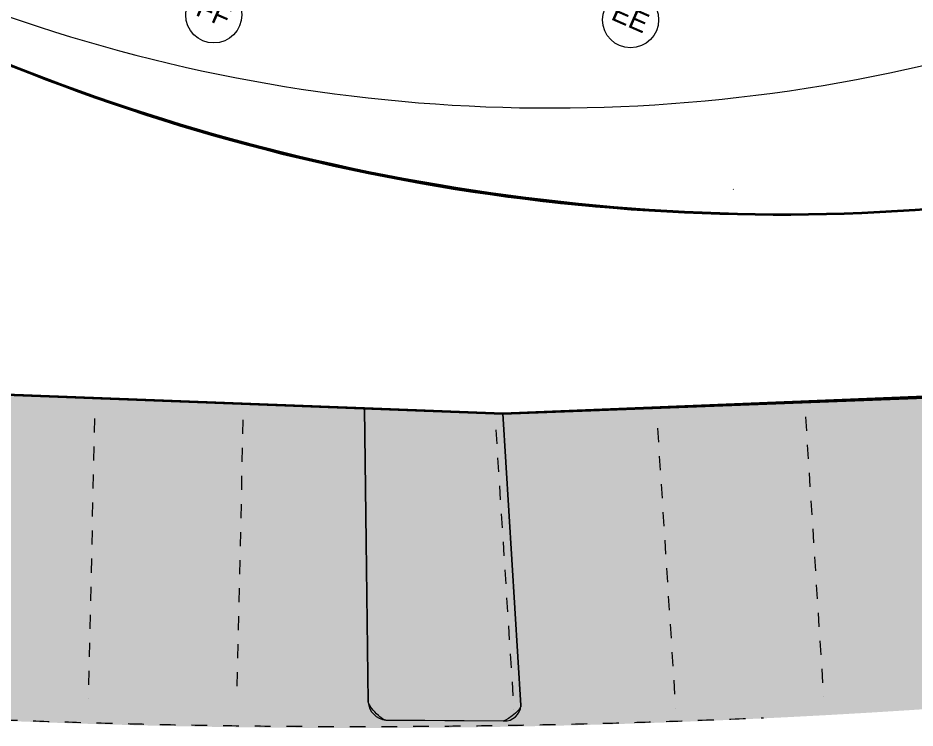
# Model space of a CAD drawing. Header units: millimetres. Extents: x -89663 to 74273, y -103666 to 18539.
# Drawn here: x -34212 to -18218, y -85438 to -72781 of the extents above; entities that cross this region are included whole.
import ezdxf
from ezdxf.enums import TextEntityAlignment as Align

# ---------------------------------------------------------------- set-up
doc = ezdxf.new("R2010")
doc.units = ezdxf.units.MM
doc.header["$MEASUREMENT"] = 0
for name, pattern in [('2-0_5', [500, 250, -250]), ('Dashed', [564.444447, 282.222223, -282.222223]), ('Double Dashed', [1093.611073, 529.166651, -211.666656, 141.111112, -211.666656])]:
    doc.linetypes.add(name, pattern=pattern)
for name, color, linetype, lineweight in [('A-20-M_Hard_Landscape-Phase 2_Pen_No__141', 255, 'Continuous', 0), ('G-10-P_Topo_Road_Pen_No__193', 7, 'Continuous', 18), ('New_A-25-M_Curtain_Wall_Pen_No__1', 7, 'Continuous', 13), ('New_A-40-M_Soft_Landscaping_P2_Pen_No__150', 7, 'Continuous', 0)]:
    doc.layers.add(name, color=color, linetype=linetype, lineweight=lineweight)
for name, color, linetype, lineweight, true_color in [('A-20-M_Hard_Landscape-Phase 2_Pen_No__148', 7, 'Continuous', 0, 0x444444), ('New_A-15-MG_Structural_Grid_Phase_2_Pen_No__222', 7, 'Continuous', 13, 0x65af33), ('New_A-20-M_Hard_Landscape-Phase 2_Pen_No__148', 7, 'Continuous', 0, 0x444444), ('New_A-20-M_Hard_Landscape_Pen_No__53', 7, 'Continuous', 35, 0x444444)]:
    doc.layers.add(name, color=color, linetype=linetype, lineweight=lineweight, true_color=true_color)
for name, color, linetype in [('New_A-15-MG_Structural_Grid_Phase_2', 7, 'Continuous'), ('New_A-20-M_Hard_Landscape', 7, 'Continuous'), ('New_A-40-M_Soft_Landscaping_P2', 7, 'Continuous')]:
    doc.layers.add(name, color=color, linetype=linetype)
doc.styles.add('GENERATED_STYLE_4', font='')
doc.styles.get('GENERATED_STYLE_4').set_extended_font_data('Swis721 BT')

# ---------------------------------------------------------------- blocks, each defined once
blk = doc.blocks.new('Mesh_1_1', base_point=(-63082, -84193))
at = {"layer": 'New_A-20-M_Hard_Landscape_Pen_No__53', "linetype": 'Continuous', "flags": 128}
blk.add_lwpolyline([(-50733, -76386), (-45824, -78214), (-47341, -83210), (-42635, -84612), (-39555, -84903), (-39305, -84920), (-38947, -84916), (-38862, -84907), (-38723, -84893), (-38496, -84609), (-37862, -79363), (-28034, -79739), (-25567, -79832), (-18043, -79529), (-15525, -79453), (-5629, -78359), (-3132, -77990), (6436, -76213), (6743, -76155), (10428, -73074), (12282, -68821)], dxfattribs=at)
blk = doc.blocks.new('Mesh_5_1', base_point=(-56629, -71821))
at = {"layer": 'New_A-20-M_Hard_Landscape_Pen_No__53', "linetype": 'Continuous', "flags": 128}
blk.add_lwpolyline([(-50733, -76386), (-45824, -78214), (-37862, -79363), (-25567, -79832), (-15525, -79453, 0.018331), (-5629, -78359), (-5812, -77015, 0.064555), (8111, -71322), (8167, -71195), (9811, -67453), (11682, -63197), (9115, -62078), (8603, -63254), (5946, -69348, -0.091986), (-14657, -75940), (-17579, -76161, -0.138824), (-37195, -72336, -0.171752), (-44779, -64647), (-44956, -64631), (-45034, -63133), (-45111, -61635), (-45188, -60137), (-45266, -58639), (-51572, -58964)], format="xyb", dxfattribs=at)
blk = doc.blocks.new('Mesh_13_1', base_point=(-28034, -79739))
at = {"layer": 'New_A-40-M_Soft_Landscaping_P2_Pen_No__150', "linetype": 'Continuous', "flags": 128}
blk.add_lwpolyline([(-28034, -79739), (-27966, -84974, 0.363224), (-27653, -85298), (-25551, -85312, 0.408832), (-25244, -85037), (-25567, -79832)], format="xyb", close=True, dxfattribs=at)
blk = doc.blocks.new('Mesh_30_1', base_point=(-28034, -79739))
at = {"layer": 'New_A-40-M_Soft_Landscaping_P2_Pen_No__150', "linetype": 'Continuous', "flags": 128}
blk.add_lwpolyline([(-28034, -79739), (-27966, -84974, 0.363224), (-27653, -85298), (-25551, -85312, 0.408832), (-25244, -85037), (-25567, -79832)], format="xyb", close=True, dxfattribs=at)
blk = doc.blocks.new('Mesh_33_1', base_point=(-40933, -67038))
at = {"layer": 'New_A-40-M_Soft_Landscaping_P2_Pen_No__150', "linetype": 'Continuous', "flags": 128}
blk.add_lwpolyline([(-40933, -67038, 0.320491), (-40901, -69853, 0.075053), (-37195, -72336, 0.135492), (-17581, -76160), (-17996, -70643, -0.183873), (-38080, -69688, -0.169448), (-40870, -67159, -0.091733)], format="xyb", close=True, dxfattribs=at)
blk = doc.blocks.new('Mesh_34_1', base_point=(-38055, -69699))
at = {"layer": 'New_A-40-M_Soft_Landscaping_P2_Pen_No__150', "linetype": 'Continuous', "flags": 128}
blk.add_lwpolyline([(-38055, -69699, -0.169694), (-40870, -67159, 0.334983), (-40169, -69895, 0.065126), (-36684, -71851, 0.165018), (-17774, -73560), (-17996, -70643, -0.183626)], format="xyb", close=True, dxfattribs=at)
blk = doc.blocks.new('Standard grid marker_8')
at = {"layer": 'New_A-15-MG_Structural_Grid_Phase_2_Pen_No__222', "linetype": 'Double Dashed'}
for p, q in [((2591, 0), (19605, 0)), ((2591, 0), (0, 0)), ((19605, 0), (22196, 0))]:
    blk.add_line(p, q, dxfattribs=at)
at = {"layer": 'New_A-15-MG_Structural_Grid_Phase_2_Pen_No__222', "linetype": 'Continuous'}
for centre in [(-500, 0), (22696, 0)]:
    blk.add_circle(centre, 500, dxfattribs=at)
at = {"layer": 'New_A-15-MG_Structural_Grid_Phase_2_Pen_No__222', "linetype": 'Double Dashed'}
for p in [(2591, 0), (2591, 0), (19605, 0), (19605, 0)]:
    blk.add_point(p, dxfattribs=at)
at = {"layer": 'New_A-15-MG_Structural_Grid_Phase_2_Pen_No__222', "style": 'GENERATED_STYLE_4'}
for tag, p in [('AC_MarkerText_1_0', (-500, 43)), ('AC_MarkerText_1_1', (22696, 43))]:
    blk.add_attdef(tag, text='', height=350, rotation=255.0108, dxfattribs=at).set_placement(p, align=Align.MIDDLE_CENTER)
blk = doc.blocks.new('Standard grid marker_9')
at = {"layer": 'New_A-15-MG_Structural_Grid_Phase_2_Pen_No__222', "linetype": 'Double Dashed'}
for p, q in [((2591, 0), (0, 0)), ((2591, 0), (19495, 0)), ((19495, 0), (22085, 0))]:
    blk.add_line(p, q, dxfattribs=at)
at = {"layer": 'New_A-15-MG_Structural_Grid_Phase_2_Pen_No__222', "linetype": 'Continuous'}
for centre in [(-500, 0), (22585, 0)]:
    blk.add_circle(centre, 500, dxfattribs=at)
at = {"layer": 'New_A-15-MG_Structural_Grid_Phase_2_Pen_No__222', "linetype": 'Double Dashed'}
for p in [(2591, 0), (2591, 0), (19495, 0), (19495, 0)]:
    blk.add_point(p, dxfattribs=at)
at = {"layer": 'New_A-15-MG_Structural_Grid_Phase_2_Pen_No__222', "style": 'GENERATED_STYLE_4'}
for tag, p in [('AC_MarkerText_1_0', (-500, 43)), ('AC_MarkerText_1_1', (22585, 43))]:
    blk.add_attdef(tag, text='', height=350, rotation=240.0028, dxfattribs=at).set_placement(p, align=Align.MIDDLE_CENTER)

msp = doc.modelspace()

# ---------------------------------------------------------------- hatches: boundary and pattern name
at = {"layer": 'A-20-M_Hard_Landscape-Phase 2_Pen_No__141', "linetype": 'Continuous'}
msp.add_hatch(color=256, dxfattribs=at).paths.add_polyline_path([(-37862.3, -79363), (-28034.2, -79739.2), (-25566.8, -79831.6), (-18043.5, -79529.2), (-15524.7, -79453.1), (-5629, -78358.9), (-3132.3, -77989.8), (6742.7, -76154.6), (9941.3, -79997.6), (7513.2, -81210.4, -0.0762528), (-38671.6, -85077.9)])

# ---------------------------------------------------------------- linework, layer by layer
at = {"layer": 'A-20-M_Hard_Landscape-Phase 2_Pen_No__148', "linetype": 'Dashed'}
msp.add_arc((-28150.7, 81508.7), 166918.6, 266.074937, 272.483626, dxfattribs=at)
at = {"layer": 'G-10-P_Topo_Road_Pen_No__193', "linetype": 'Continuous'}
for p, q in [((-27965.7, -84970.9), (-27965.6, -84970.9)), ((-27965.6, -84973.7), (-27965.5, -84973.7)), ((-27965.4, -84975.6), (-27965.3, -84975.6)), ((-27965.1, -84977.5), (-27965, -84977.5)), ((-27964.5, -84980.6), (-27964.5, -84980.6)), ((-27963.8, -84983.8), (-27963.7, -84983.8)), ((-27962.8, -84987.1), (-27962.8, -84987.1)), ((-27961.3, -84991.7), (-27961.3, -84991.7)), ((-27959.5, -84996.6), (-27959.4, -84996.6)), ((-27956.8, -85002.9), (-27956.8, -85002.9)), ((-27953, -85010.9), (-27953, -85010.9)), ((-27947.8, -85020.6), (-27947.8, -85020.6)), ((-27940.9, -85032.4), (-27940.9, -85032.4)), ((-27932.1, -85046.3), (-27932.1, -85046.3)), ((-27919.8, -85064), (-27919.8, -85064)), ((-27902.2, -85087.5), (-27902.2, -85087.5)), ((-25261.5, -85082.7), (-25261.4, -85082.7)), ((-25256.1, -85074.1), (-25256.1, -85074.1)), ((-25252.2, -85067.1), (-25252.2, -85067.1)), ((-25249.5, -85061.4), (-25249.5, -85061.4)), ((-25247.7, -85057.1), (-25247.7, -85057.1)), ((-25246.6, -85053.9), (-25246.5, -85053.9)), ((-25245.6, -85050.9), (-25245.5, -85050.9)), ((-25244.8, -85047.9), (-25244.8, -85047.9)), ((-25244.4, -85046), (-25244.4, -85046)), ((-25244.1, -85044.1), (-25244.1, -85044.1)), ((-25243.9, -85042.3), (-25243.8, -85042.3)), ((-25243.8, -85037.1), (-25243.7, -85037.1)), ((-25243.8, -85040.5), (-25243.7, -85040.5)), ((-25243.7, -85038.8), (-25243.7, -85038.8)), ((-27878.3, -85116.9), (-27878.3, -85116.9)), ((-27849.2, -85149.9), (-27849.1, -85149.9)), ((-27816.7, -85183.7), (-27816.7, -85183.7)), ((-27785.3, -85213.8), (-27785.3, -85213.8)), ((-27757.5, -85238.3), (-27757.4, -85238.3)), ((-25398.7, -85220.9), (-25398.7, -85220.9)), ((-25340.5, -85170.9), (-25340.4, -85170.9)), ((-25303.6, -85134.5), (-25303.6, -85134.5)), ((-25282.3, -85110.4), (-25282.3, -85110.4)), ((-25269.6, -85094.3), (-25269.5, -85094.3)), ((-27735.3, -85256.1), (-27735.2, -85256.1)), ((-27717.1, -85269.3), (-27717.1, -85269.3)), ((-27702.8, -85278.7), (-27702.7, -85278.7)), ((-27691.9, -85285), (-27691.9, -85285)), ((-27682.9, -85289.7), (-27682.9, -85289.7)), ((-27675.6, -85292.9), (-27675.6, -85292.9)), ((-27668.8, -85295.4), (-27668.7, -85295.4)), ((-27663.4, -85296.9), (-27663.3, -85296.9)), ((-27658.4, -85297.9), (-27658.3, -85297.9)), ((-27652.8, -85298.3), (-27652.7, -85298.3)), ((-25563.8, -85313.8), (-25563.7, -85313.8)), ((-25550.6, -85312), (-25550.5, -85312)), ((-25517.4, -85299.4), (-25517.3, -85299.4)), ((-25465.2, -85269.2), (-25465.2, -85269.2))]:
    msp.add_line(p, q, dxfattribs=at)
at = {"layer": 'G-10-P_Topo_Road_Pen_No__193', "linetype": 'Continuous', "flags": 128}
msp.add_lwpolyline([(-18043.5, -79529.2), (-22308.8, -79704.8), (-25566.8, -79831.6), (-25243.8, -85037.1), (-25243.7, -85038.8), (-25243.8, -85040.5), (-25243.9, -85042.3), (-25244.1, -85044.1), (-25244.4, -85046), (-25244.8, -85047.9), (-25245.6, -85050.9), (-25246.6, -85053.9), (-25247.7, -85057.1), (-25249.5, -85061.4), (-25252.2, -85067.1), (-25256.1, -85074.1), (-25261.5, -85082.7), (-25269.6, -85094.3), (-25282.3, -85110.4), (-25303.6, -85134.5), (-25340.5, -85170.9), (-25398.7, -85220.9), (-25465.2, -85269.2), (-25517.4, -85299.4), (-25550.6, -85312), (-25563.8, -85313.8), (-27652.8, -85298.3), (-27658.4, -85297.9), (-27663.4, -85296.9), (-27668.8, -85295.4), (-27675.6, -85292.9), (-27682.9, -85289.7), (-27691.9, -85285), (-27702.8, -85278.7), (-27717.1, -85269.3), (-27735.3, -85256.1), (-27757.5, -85238.3), (-27785.3, -85213.8), (-27816.7, -85183.7), (-27849.2, -85149.9), (-27878.3, -85116.9), (-27902.2, -85087.5), (-27919.8, -85064), (-27932.1, -85046.3), (-27940.9, -85032.4), (-27947.8, -85020.6), (-27953, -85010.9), (-27956.8, -85002.9), (-27959.5, -84996.6), (-27961.3, -84991.7), (-27962.8, -84987.1), (-27963.8, -84983.8), (-27964.5, -84980.6), (-27965.1, -84977.5), (-27965.4, -84975.6), (-27965.6, -84973.7), (-27965.7, -84970.9), (-28034.2, -79739.2), (-32736.8, -79574.1), (-37838.3, -79366.4)], dxfattribs=at)
at = {"layer": 'New_A-20-M_Hard_Landscape-Phase 2_Pen_No__148', "linetype": '2-0_5'}
for p, q in [((-32847.6, -79919.2), (-32958.3, -84918)), ((-30201.7, -79945), (-30312.4, -84943.7)), ((-20171.1, -79890.2), (-19850.3, -84879.9)), ((-25692.5, -80125.1), (-25371.6, -85114.8)), ((-22809.4, -80092.8), (-22488.6, -85082.5))]:
    msp.add_line(p, q, dxfattribs=at)
at = {"layer": 'New_A-25-M_Curtain_Wall_Pen_No__1', "linetype": 'Continuous'}
msp.add_arc((-32381.9, -52303.2), 25945.1, 294.89245, 294.90439, dxfattribs=at)

# ---------------------------------------------------------------- block references
at = {"layer": 'New_A-15-MG_Structural_Grid_Phase_2', "color": 8, "linetype": 'Continuous', "lineweight": 15}
ref = msp.add_blockref('Standard grid marker_8', (-30646.7, -72232.1), dxfattribs=dict(at, zscale=1000, rotation=81.4296153646693))
ref.add_attrib('AC_MarkerText_1', 'FF', dxfattribs={"layer": 'New_A-15-MG_Structural_Grid_Phase_2_Pen_No__222', "color": 85, "true_color": 0x65af33, "height": 350, "rotation": 336.44041, "style": 'GENERATED_STYLE_4'}).set_placement((-30721.2, -72683.1), align=Align.MIDDLE_CENTER)
ref.add_attrib('AC_MarkerText_1_1', 'FF', dxfattribs={"layer": 'New_A-15-MG_Structural_Grid_Phase_2_Pen_No__222', "color": 85, "true_color": 0x65af33, "height": 350, "rotation": 336.44041, "style": 'GENERATED_STYLE_4'}).set_placement((-27264.5, -49746.5), align=Align.MIDDLE_CENTER)
ref = msp.add_blockref('Standard grid marker_9', (-23345.9, -72317.5), dxfattribs=dict(at, zscale=1000, rotation=96.43765179530504))
ref.add_attrib('AC_MarkerText_1', 'EE', dxfattribs={"layer": 'New_A-15-MG_Structural_Grid_Phase_2_Pen_No__222', "color": 85, "true_color": 0x65af33, "height": 350, "rotation": 336.44041, "style": 'GENERATED_STYLE_4'}).set_placement((-23289.8, -72770.9), align=Align.MIDDLE_CENTER)
ref.add_attrib('AC_MarkerText_1_1', 'EE', dxfattribs={"layer": 'New_A-15-MG_Structural_Grid_Phase_2_Pen_No__222', "color": 85, "true_color": 0x65af33, "height": 350, "rotation": 336.44041, "style": 'GENERATED_STYLE_4'}).set_placement((-25878.2, -49831.1), align=Align.MIDDLE_CENTER)
at = {"layer": 'New_A-20-M_Hard_Landscape', "color": 49, "lineweight": 35, "true_color": 0x444444}
for name, p in [('Mesh_1_1', (-63082, -84192.5)), ('Mesh_5_1', (-56628.5, -71821))]:
    msp.add_blockref(name, p, dxfattribs=at)
at = {"layer": 'New_A-40-M_Soft_Landscaping_P2'}
for name, p in [('Mesh_33_1', (-40933.1, -67038.1)), ('Mesh_34_1', (-38055.1, -69698.9)), ('Mesh_13_1', (-28034.2, -79739.2)), ('Mesh_30_1', (-28034.2, -79739.2))]:
    msp.add_blockref(name, p, dxfattribs=at)

doc.saveas('drawing.dxf')
